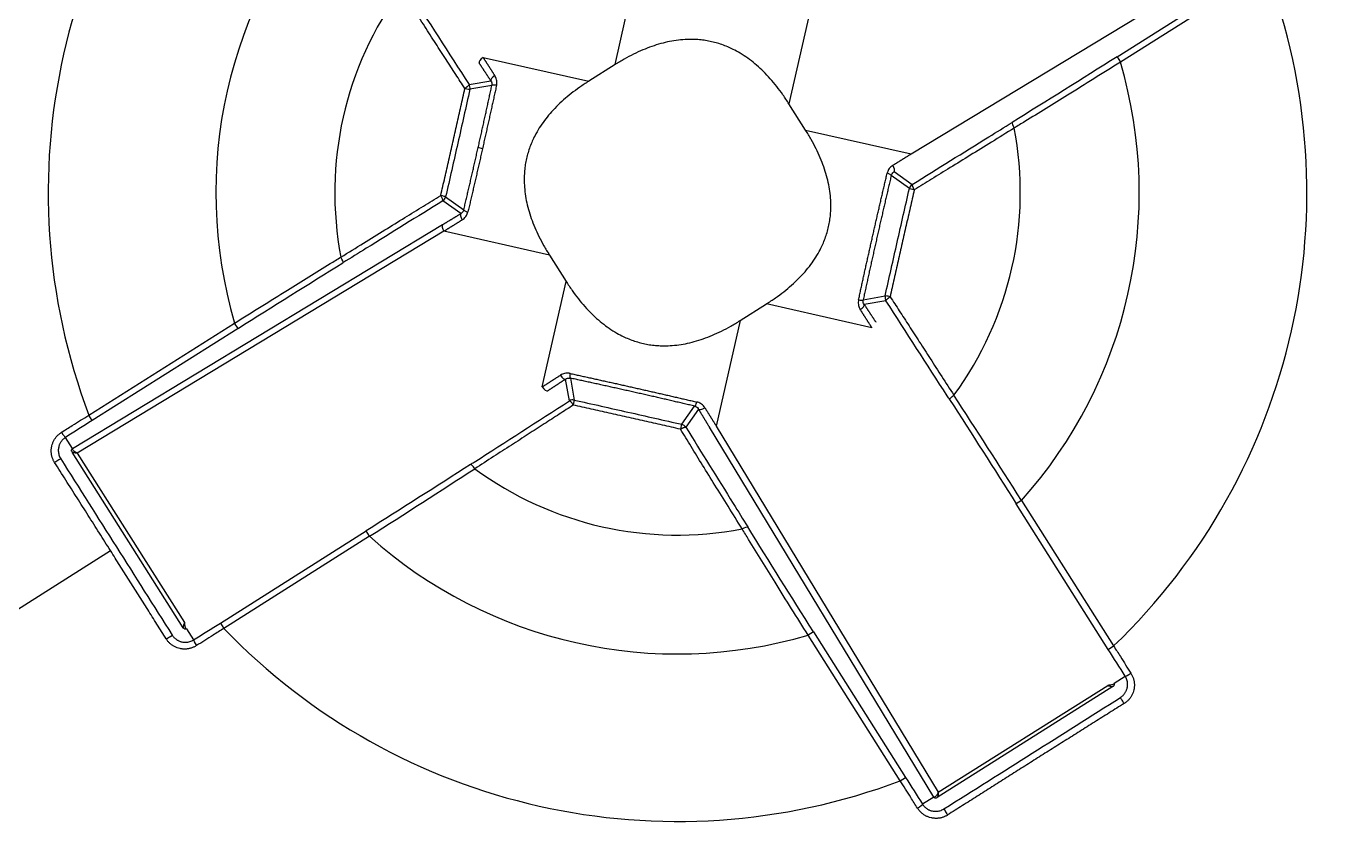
# Model space of a CAD drawing. Extents: x 8663 to 11443, y -20992 to -18942.
# Drawn here: x 9462.081 to 9466.228, y -19530.128 to -19527.547 of the extents above; entities that cross this region are included whole.
import ezdxf

# ---------------------------------------------------------------- set-up
doc = ezdxf.new("R2010")
doc.units = 0
doc.layers.add('1', color=7, linetype='CONTINUOUS')

msp = doc.modelspace()

# ---------------------------------------------------------------- linework, layer by layer
at = {"layer": '1', "color": 7, "linetype": 'CONTINUOUS'}
for p, q in [((9464.8787, -19527.9513), (9466.0379, -19527.2492)), ((9463.9423, -19527.6688), (9464.0175, -19527.335)), ((9465.5297, -19527.644), (9465.9906, -19527.3527)), ((9466.0013, -19527.3696), (9465.5404, -19527.6609)), ((9464.5676, -19527.459), (9464.4924, -19527.7928)), ((9463.5253, -19527.6461), (9463.8591, -19527.7213)), ((9465.5297, -19527.644), (9465.5404, -19527.6609)), ((9463.9423, -19527.6688), (9463.8591, -19527.7213)), ((9463.4809, -19527.7318), (9463.5497, -19527.7199)), ((9463.5528, -19527.7349), (9463.4835, -19527.7468)), ((9464.5449, -19527.876), (9464.4924, -19527.7928)), ((9464.5449, -19527.876), (9464.8787, -19527.9513)), ((9463.5232, -19527.9347), (9463.5095, -19527.9315)), ((9464.8732, -19528.0602), (9464.8157, -19528.0197)), ((9464.825, -19528.0074), (9464.8821, -19528.0477)), ((9463.455, -19528.14), (9463.3979, -19528.0997)), ((9463.4067, -19528.0872), (9463.4642, -19528.1278)), ((9462.227, -19528.884), (9463.3973, -19528.175)), ((9463.4012, -19528.1962), (9462.2421, -19528.8983)), ((9463.735, -19528.2714), (9463.4012, -19528.1962)), ((9463.735, -19528.2714), (9463.7876, -19528.3546)), ((9463.7123, -19528.6884), (9463.7876, -19528.3546)), ((9464.7271, -19528.4126), (9464.7965, -19528.4006)), ((9464.3377, -19528.4787), (9464.4209, -19528.4261)), ((9464.7547, -19528.5014), (9464.4209, -19528.4261)), ((9464.7991, -19528.4157), (9464.7302, -19528.4276)), ((9462.2787, -19528.7778), (9462.7396, -19528.4866)), ((9462.7502, -19528.5035), (9462.7396, -19528.4866)), ((9464.3377, -19528.4787), (9464.2624, -19528.8125)), ((9462.7502, -19528.5035), (9462.2894, -19528.7947)), ((9463.798, -19528.7328), (9463.7861, -19528.664)), ((9463.8011, -19528.6609), (9463.8131, -19528.7302)), ((9464.1535, -19528.807), (9464.1941, -19528.7495)), ((9464.2063, -19528.7587), (9464.166, -19528.8158)), ((9462.2894, -19528.7947), (9462.2787, -19528.7778)), ((9464.9502, -19529.9868), (9464.2413, -19528.8164)), ((9464.2624, -19528.8125), (9464.9646, -19529.9716)), ((9462.227, -19528.884), (9462.2046, -19528.8485)), ((9462.577, -19529.4506), (9462.2256, -19528.8946)), ((9462.2421, -19528.8983), (9462.5807, -19529.434)), ((9465.2277, -19529.0477), (9465.2108, -19529.0583)), ((9465.502, -19529.5192), (9465.2108, -19529.0583)), ((9465.2277, -19529.0477), (9465.5189, -19529.5085)), ((9462.6945, -19529.4358), (9463.1554, -19529.1445)), ((9463.166, -19529.1614), (9463.1554, -19529.1445)), ((9463.166, -19529.1614), (9462.7052, -19529.4527)), ((9461.3842, -19529.8153), (9462.3471, -19529.2068)), ((9462.6945, -19529.4358), (9462.7052, -19529.4527)), ((9462.5871, -19529.4539), (9462.6095, -19529.4893)), ((9464.5697, -19529.4635), (9464.5529, -19529.4741)), ((9464.8441, -19529.935), (9464.5529, -19529.4741)), ((9464.5697, -19529.4635), (9464.861, -19529.9243)), ((9465.502, -19529.5192), (9465.5189, -19529.5085)), ((9465.5201, -19529.6266), (9465.5556, -19529.6042)), ((9465.5168, -19529.6368), (9464.9608, -19529.9882)), ((9464.9646, -19529.9716), (9465.5003, -19529.633)), ((9464.8441, -19529.935), (9464.861, -19529.9243)), ((9464.9502, -19529.9868), (9464.9148, -19530.0091))]:
    msp.add_line(p, q, dxfattribs=at)
for radius, start, end in [(3.26, 32.2923, 212.2923), (3.26, 212.2923, 32.2923), (1.99, 133.8629, 200.7217), (1.46, 138.1581, 196.4264), (1.99, 313.8629, 20.7217), (1.0839, 143.7204, 190.8642), (1.46, 318.1581, 16.4264), (1.0839, 323.7204, 10.8642), (3.26, 212.2923, 359.9992), (1.0839, 233.7204, 280.8642), (1.46, 228.1581, 286.4264), (1.99, 223.8629, 290.7217)]:
    msp.add_arc((9464.14, -19528.0737), radius, start, end, dxfattribs=at)
for centre, major_axis, ratio, start_param, end_param in [((9463.5296, -19527.6528), (-0.0167, -0.011), 0.398689, 4.70482, 6.235604), ((9463.464, -19527.7424), (-0.0034, 0.0197), 0.998885, 4.320084, 5.104838), ((9463.5666, -19527.7092), (-0.0167, -0.011), 0.368344, 4.742485, 6.23625), ((9463.5723, -19527.7393), (-0.0196, 0.0042), 0.217352, 5.002019, 6.238472), ((9463.464, -19527.7424), (0.0195, -0.0044), 0.048365, 4.910949, 6.239501), ((9465.2085, -19527.8687), (0.0105, -0.017), 0.189888, 3.186035, 4.639837), ((9464.8143, -19527.9906), (-0.0104, 0.0171), 0.368344, 3.188528, 4.682293), ((9464.7963, -19528.0153), (-0.0195, 0.0046), 0.217352, 3.186295, 4.422653), ((9464.8927, -19528.0646), (-0.0115, -0.0163), 0.998885, 4.320084, 5.104694), ((9464.8927, -19528.0646), (0.0195, -0.0044), 0.048365, 3.185917, 4.513923), ((9464.8927, -19528.0646), (0.0106, -0.017), 0.174501, 3.185906, 4.60728), ((9463.3872, -19528.0828), (0.0195, -0.0044), 0.048365, 0.043684, 1.372236), ((9463.3872, -19528.0828), (-0.0106, 0.017), 0.174501, 3.185906, 4.60728), ((9463.3872, -19528.0828), (0.0115, 0.0163), 0.998885, 4.320084, 5.104694), ((9463.4657, -19528.1569), (-0.0104, 0.0171), 0.368344, 0.046935, 1.5407), ((9463.4837, -19528.1322), (-0.0195, 0.0046), 0.217352, 0.044714, 1.281167), ((9463.408, -19528.1919), (-0.0104, 0.0171), 0.398689, 0.047581, 1.578365), ((9463.0715, -19528.2788), (-0.0105, 0.017), 0.189888, 3.186035, 4.639837), ((9464.816, -19528.405), (0.0034, -0.0197), 0.998885, 4.320084, 5.104837), ((9464.816, -19528.405), (0.0195, -0.0044), 0.048365, 1.769263, 3.097268), ((9464.7076, -19528.4082), (-0.0196, 0.0042), 0.217352, 1.860533, 3.09689), ((9464.7133, -19528.4383), (-0.0167, -0.011), 0.368344, 1.600892, 3.094657), ((9463.7755, -19528.6471), (0.011, -0.0167), 0.368344, 4.742485, 6.23625), ((9463.8055, -19528.6414), (-0.0042, -0.0196), 0.217352, 5.002386, 6.238483), ((9463.7191, -19528.6842), (0.011, -0.0167), 0.398689, 4.70482, 6.235604), ((9463.8087, -19528.7497), (-0.0197, -0.0034), 0.998885, 4.320084, 5.104694), ((9463.8087, -19528.7497), (-0.0108, 0.0168), 0.174501, 4.817498, 6.238872), ((9463.8087, -19528.7497), (0.0044, 0.0195), 0.048365, 4.910855, 6.235858), ((9464.1985, -19528.73), (-0.0046, -0.0195), 0.217352, 0.044703, 1.2808), ((9464.2232, -19528.748), (-0.0171, -0.0104), 0.368344, 0.046935, 1.5407), ((9464.1491, -19528.8265), (0.0044, 0.0195), 0.048365, 0.047328, 1.37233), ((9464.1491, -19528.8265), (-0.0163, 0.0115), 0.998885, 4.319941, 5.104694), ((9462.1939, -19528.8317), (0.0107, -0.0169), 0.077278, 4.697078, 6.239421), ((9462.1727, -19528.9267), (0.0169, 0.0107), 0.019035, 0.043641, 1.693065), ((9463.4962, -19528.9508), (-0.0108, 0.0168), 0.189888, 4.784941, 6.238743), ((9462.5253, -19529.4846), (0.0169, 0.0107), 0.019035, 4.59012, 6.239544), ((9462.6202, -19529.5062), (-0.0106, 0.0169), 0.077278, 0.043764, 1.586107), ((9465.5724, -19529.5935), (-0.0169, -0.0106), 0.077278, 0.043764, 1.586107), ((9465.5509, -19529.6885), (-0.0107, 0.0169), 0.019035, 4.59012, 6.239544), ((9464.8979, -19530.0198), (-0.0169, -0.0107), 0.077278, 1.555486, 3.097828), ((9464.9929, -19530.0411), (-0.0107, 0.0169), 0.019035, 0.043641, 1.693065)]:
    msp.add_ellipse(centre, major_axis=major_axis, ratio=ratio, start_param=start_param, end_param=end_param, dxfattribs=at)
for points, knots in [([(9460.175, -19528.0737), (9460.175, -19527.7441), (9460.2151, -19527.3695), (9460.3928, -19526.7605), (9460.4718, -19526.5498), (9460.68, -19526.1227), (9460.8094, -19525.9062), (9461.1266, -19525.4833), (9461.3146, -19525.2769), (9461.7511, -19524.8959), (9461.9997, -19524.7215), (9462.5485, -19524.4288), (9462.8487, -19524.3108), (9463.4793, -19524.1506), (9463.8096, -19524.1087), (9464.4704, -19524.1087), (9464.8007, -19524.1506), (9465.4313, -19524.3108), (9465.7315, -19524.4288), (9466.2803, -19524.7215), (9466.5289, -19524.8959), (9466.9654, -19525.2769), (9467.1534, -19525.4833), (9467.4706, -19525.9062), (9467.5999, -19526.1227), (9467.8082, -19526.5498), (9467.8872, -19526.7605), (9468.0648, -19527.3695), (9468.105, -19527.7441), (9468.105, -19528.0737)], [0, 0, 0, 0, 0.125, 0.125, 0.1875, 0.1875, 0.25, 0.25, 0.3125, 0.3125, 0.375, 0.375, 0.4375, 0.4375, 0.5, 0.5, 0.5625, 0.5625, 0.625, 0.625, 0.6875, 0.6875, 0.75, 0.75, 0.8125, 0.8125, 0.875, 0.875, 1, 1, 1, 1]), ([(9463.4676, -19527.7442), (9463.458, -19527.7294), (9463.4381, -19527.6987), (9463.4074, -19527.6512), (9463.3747, -19527.6007), (9463.3402, -19527.5472), (9463.3039, -19527.4907), (9463.279, -19527.4521), (9463.2662, -19527.4323)], [0, 0, 0, 0, 0.142816, 0.295106, 0.456943, 0.628369, 0.809391, 1, 1, 1, 1]), ([(9463.2798, -19527.4193), (9463.2822, -19527.423), (9463.2846, -19527.4267), (9463.3515, -19527.5307), (9463.4162, -19527.6311), (9463.4809, -19527.7318)], [0, 0, 0, 0, 0.035544, 0.035544, 1, 1, 1, 1]), ([(9465.5404, -19527.6609), (9465.4846, -19527.6959), (9465.4287, -19527.7308), (9465.3278, -19527.7935), (9465.2828, -19527.8213), (9465.2268, -19527.8557), (9465.2157, -19527.8626), (9465.2045, -19527.8694)], [0, 0, 0, 0, 0.497031, 0.497031, 0.899513, 0.899513, 1, 1, 1, 1]), ([(9463.4809, -19527.7317), (9463.4809, -19527.7319), (9463.481, -19527.7322), (9463.4808, -19527.7327), (9463.4804, -19527.7334), (9463.4798, -19527.7341), (9463.4791, -19527.7349), (9463.4783, -19527.7357), (9463.4774, -19527.7366), (9463.4764, -19527.7375), (9463.4754, -19527.7384), (9463.4743, -19527.7393), (9463.4732, -19527.7402), (9463.4721, -19527.7411), (9463.4709, -19527.7419), (9463.4698, -19527.7427), (9463.4687, -19527.7435), (9463.468, -19527.744), (9463.4676, -19527.7442)], [0, 0, 0, 0, 0.079735, 0.157185, 0.232332, 0.305162, 0.375669, 0.443853, 0.509715, 0.573262, 0.634506, 0.693458, 0.750133, 0.804548, 0.856723, 0.906676, 0.954427, 1, 1, 1, 1]), ([(9463.5497, -19527.7199), (9463.551, -19527.7218), (9463.552, -19527.7239), (9463.5532, -19527.7285), (9463.5534, -19527.731), (9463.553, -19527.7339), (9463.5529, -19527.7344), (9463.5528, -19527.7349)], [0, 0, 0, 0, 0.470981, 0.470981, 0.917713, 0.917713, 1, 1, 1, 1]), ([(9463.5676, -19527.734), (9463.5678, -19527.733), (9463.568, -19527.7321), (9463.5688, -19527.7262), (9463.5686, -19527.7212), (9463.5665, -19527.7118), (9463.5646, -19527.7073), (9463.5621, -19527.7034)], [0, 0, 0, 0, 0.088528, 0.088528, 0.546563, 0.546563, 1, 1, 1, 1]), ([(9463.3913, -19528.0828), (9463.3935, -19528.0733), (9463.3978, -19528.0544), (9463.4043, -19528.0261), (9463.4107, -19527.998), (9463.417, -19527.9699), (9463.4234, -19527.9418), (9463.4319, -19527.9042), (9463.4425, -19527.8573), (9463.4551, -19527.8008), (9463.4634, -19527.7632), (9463.4676, -19527.7442)], [0, 0, 0, 0, 0.084169, 0.167665, 0.250736, 0.333641, 0.416641, 0.500002, 0.66634, 0.832314, 1, 1, 1, 1]), ([(9463.4835, -19527.7468), (9463.4708, -19527.8035), (9463.4581, -19527.8603), (9463.4325, -19527.9738), (9463.4196, -19528.0306), (9463.4067, -19528.0872)], [0, 0, 0, 0, 0.500023, 0.500023, 1, 1, 1, 1]), ([(9464.8821, -19528.0477), (9464.9628, -19527.9975), (9465.0435, -19527.9475), (9465.1487, -19527.8822), (9465.1732, -19527.867), (9465.1978, -19527.8518)], [0, 0, 0, 0, 0.766452, 0.766452, 1, 1, 1, 1]), ([(9465.2045, -19527.8694), (9465.1806, -19527.8842), (9465.1342, -19527.913), (9465.0668, -19527.9548), (9465.0036, -19527.9938), (9464.9447, -19528.0301), (9464.9069, -19528.0534), (9464.8887, -19528.0647)], [0, 0, 0, 0, 0.227581, 0.441353, 0.641308, 0.827487, 1, 1, 1, 1]), ([(9464.8209, -19527.9872), (9464.8198, -19527.988), (9464.8186, -19527.9887), (9464.8136, -19527.9926), (9464.8102, -19527.9964), (9464.8054, -19528.0044), (9464.8037, -19528.0084), (9464.8028, -19528.0125)], [0, 0, 0, 0, 0.128324, 0.128324, 0.608744, 0.608744, 1, 1, 1, 1]), ([(9464.7124, -19528.4135), (9464.7135, -19528.4084), (9464.7157, -19528.3982), (9464.719, -19528.3829), (9464.7224, -19528.3676), (9464.7257, -19528.3522), (9464.7291, -19528.3368), (9464.7325, -19528.3214), (9464.7359, -19528.3059), (9464.7394, -19528.2904), (9464.7428, -19528.2749), (9464.7463, -19528.2594), (9464.7498, -19528.2439), (9464.7533, -19528.2283), (9464.7568, -19528.2128), (9464.7603, -19528.1973), (9464.7638, -19528.1818), (9464.7673, -19528.1662), (9464.7708, -19528.1507), (9464.7744, -19528.1353), (9464.7779, -19528.1198), (9464.7815, -19528.1044), (9464.785, -19528.089), (9464.7886, -19528.0736), (9464.7921, -19528.0582), (9464.7957, -19528.043), (9464.7992, -19528.0277), (9464.8016, -19528.0176), (9464.8028, -19528.0125)], [0, 0, 0, 0, 0.03852, 0.077026, 0.115519, 0.154, 0.192471, 0.230933, 0.269386, 0.307832, 0.346273, 0.384709, 0.423141, 0.461571, 0.5, 0.538429, 0.576859, 0.615291, 0.653727, 0.692168, 0.730614, 0.769067, 0.807529, 0.846, 0.884481, 0.922974, 0.96148, 1, 1, 1, 1]), ([(9464.8157, -19528.0197), (9464.8163, -19528.0176), (9464.8171, -19528.0156), (9464.8196, -19528.0118), (9464.8213, -19528.01), (9464.8238, -19528.0081), (9464.8244, -19528.0078), (9464.825, -19528.0074)], [0, 0, 0, 0, 0.373813, 0.373813, 0.864263, 0.864263, 1, 1, 1, 1]), ([(9464.7965, -19528.4006), (9464.8091, -19528.3439), (9464.8219, -19528.2871), (9464.8475, -19528.1736), (9464.8603, -19528.1169), (9464.8732, -19528.0602)], [0, 0, 0, 0, 0.500023, 0.500023, 1, 1, 1, 1]), ([(9464.8887, -19528.0647), (9464.8865, -19528.0742), (9464.8822, -19528.0931), (9464.8757, -19528.1213), (9464.8693, -19528.1495), (9464.8629, -19528.1776), (9464.8566, -19528.2057), (9464.8481, -19528.2433), (9464.8375, -19528.2902), (9464.8249, -19528.3466), (9464.8165, -19528.3843), (9464.8123, -19528.4032)], [0, 0, 0, 0, 0.084169, 0.167665, 0.250736, 0.333641, 0.416641, 0.500002, 0.66634, 0.832314, 1, 1, 1, 1]), ([(9463.0755, -19528.278), (9463.0994, -19528.2632), (9463.1458, -19528.2345), (9463.2132, -19528.1927), (9463.2764, -19528.1536), (9463.3353, -19528.1174), (9463.3731, -19528.094), (9463.3913, -19528.0828)], [0, 0, 0, 0, 0.227581, 0.441353, 0.641308, 0.827487, 1, 1, 1, 1]), ([(9463.3979, -19528.0997), (9463.3171, -19528.1499), (9463.2365, -19528.2), (9463.1313, -19528.2652), (9463.1067, -19528.2805), (9463.0822, -19528.2957)], [0, 0, 0, 0, 0.766452, 0.766452, 1, 1, 1, 1]), ([(9463.4642, -19528.1278), (9463.4637, -19528.1299), (9463.4629, -19528.1318), (9463.4604, -19528.1357), (9463.4586, -19528.1375), (9463.4561, -19528.1393), (9463.4556, -19528.1397), (9463.455, -19528.14)], [0, 0, 0, 0, 0.373813, 0.373813, 0.864263, 0.864263, 1, 1, 1, 1]), ([(9463.4591, -19528.1602), (9463.4602, -19528.1595), (9463.4613, -19528.1587), (9463.4663, -19528.1549), (9463.4698, -19528.151), (9463.4746, -19528.1431), (9463.4762, -19528.1391), (9463.4772, -19528.1349)], [0, 0, 0, 0, 0.128324, 0.128324, 0.608744, 0.608744, 1, 1, 1, 1]), ([(9462.7396, -19528.4866), (9462.7954, -19528.4516), (9462.8513, -19528.4166), (9462.9521, -19528.354), (9462.9972, -19528.3262), (9463.0531, -19528.2917), (9463.0643, -19528.2849), (9463.0755, -19528.278)], [0, 0, 0, 0, 0.497031, 0.497031, 0.899513, 0.899513, 1, 1, 1, 1]), ([(9464.7991, -19528.4157), (9464.7991, -19528.4156), (9464.799, -19528.4153), (9464.7992, -19528.4147), (9464.7996, -19528.4141), (9464.8001, -19528.4134), (9464.8008, -19528.4126), (9464.8016, -19528.4117), (9464.8025, -19528.4109), (9464.8035, -19528.41), (9464.8046, -19528.4091), (9464.8057, -19528.4082), (9464.8068, -19528.4073), (9464.8079, -19528.4064), (9464.809, -19528.4056), (9464.8102, -19528.4047), (9464.8112, -19528.404), (9464.812, -19528.4035), (9464.8123, -19528.4032)], [0, 0, 0, 0, 0.079735, 0.157185, 0.232332, 0.305162, 0.375669, 0.443853, 0.509715, 0.573262, 0.634506, 0.693458, 0.750133, 0.804548, 0.856723, 0.906676, 0.954427, 1, 1, 1, 1]), ([(9464.8123, -19528.4032), (9464.822, -19528.4181), (9464.8418, -19528.4488), (9464.8726, -19528.4963), (9464.9052, -19528.5468), (9464.9397, -19528.6002), (9464.9761, -19528.6567), (9465.001, -19528.6953), (9465.0138, -19528.7151)], [0, 0, 0, 0, 0.142816, 0.295106, 0.456943, 0.628369, 0.809391, 1, 1, 1, 1]), ([(9464.7124, -19528.4135), (9464.7121, -19528.4144), (9464.712, -19528.4154), (9464.7111, -19528.4213), (9464.7114, -19528.4263), (9464.7135, -19528.4356), (9464.7153, -19528.4401), (9464.7179, -19528.4441)], [0, 0, 0, 0, 0.088528, 0.088528, 0.546563, 0.546563, 1, 1, 1, 1]), ([(9464.7302, -19528.4276), (9464.7289, -19528.4257), (9464.7279, -19528.4235), (9464.7268, -19528.4189), (9464.7266, -19528.4165), (9464.727, -19528.4135), (9464.727, -19528.4131), (9464.7271, -19528.4126)], [0, 0, 0, 0, 0.470981, 0.470981, 0.917713, 0.917713, 1, 1, 1, 1]), ([(9465.0002, -19528.7282), (9464.9978, -19528.7245), (9464.9954, -19528.7208), (9464.9284, -19528.6168), (9464.8638, -19528.5164), (9464.7991, -19528.4157)], [0, 0, 0, 0, 0.035544, 0.035544, 1, 1, 1, 1]), ([(9463.8002, -19528.6461), (9463.7993, -19528.6459), (9463.7983, -19528.6457), (9463.7925, -19528.6449), (9463.7874, -19528.6451), (9463.7781, -19528.6472), (9463.7736, -19528.6491), (9463.7696, -19528.6516)], [0, 0, 0, 0, 0.088528, 0.088528, 0.546563, 0.546563, 1, 1, 1, 1]), ([(9463.8002, -19528.6461), (9463.8053, -19528.6472), (9463.8155, -19528.6494), (9463.8308, -19528.6527), (9463.8461, -19528.6561), (9463.8615, -19528.6595), (9463.8769, -19528.6629), (9463.8923, -19528.6663), (9463.9078, -19528.6697), (9463.9233, -19528.6731), (9463.9388, -19528.6766), (9463.9543, -19528.68), (9463.9698, -19528.6835), (9463.9854, -19528.687), (9464.0009, -19528.6905), (9464.0164, -19528.694), (9464.032, -19528.6975), (9464.0475, -19528.7011), (9464.063, -19528.7046), (9464.0785, -19528.7081), (9464.0939, -19528.7117), (9464.1094, -19528.7152), (9464.1248, -19528.7188), (9464.1401, -19528.7223), (9464.1555, -19528.7259), (9464.1708, -19528.7294), (9464.186, -19528.733), (9464.1961, -19528.7353), (9464.2012, -19528.7365)], [0, 0, 0, 0, 0.03852, 0.077026, 0.115519, 0.154, 0.192471, 0.230933, 0.269386, 0.307832, 0.346273, 0.384709, 0.423141, 0.461571, 0.5, 0.538429, 0.576859, 0.615291, 0.653727, 0.692168, 0.730614, 0.769067, 0.807529, 0.846, 0.884481, 0.922974, 0.96148, 1, 1, 1, 1]), ([(9463.7861, -19528.664), (9463.788, -19528.6627), (9463.7902, -19528.6617), (9463.7948, -19528.6605), (9463.7972, -19528.6603), (9463.8002, -19528.6607), (9463.8006, -19528.6608), (9463.8011, -19528.6609)], [0, 0, 0, 0, 0.470981, 0.470981, 0.917713, 0.917713, 1, 1, 1, 1]), ([(9463.4855, -19528.9339), (9463.4892, -19528.9315), (9463.4929, -19528.9292), (9463.5969, -19528.8622), (9463.6974, -19528.7975), (9463.798, -19528.7328)], [0, 0, 0, 0, 0.035544, 0.035544, 1, 1, 1, 1]), ([(9463.8131, -19528.7302), (9463.8698, -19528.7429), (9463.9266, -19528.7556), (9464.0401, -19528.7812), (9464.0968, -19528.7941), (9464.1535, -19528.807)], [0, 0, 0, 0, 0.500023, 0.500023, 1, 1, 1, 1]), ([(9463.8105, -19528.7461), (9463.7956, -19528.7557), (9463.7649, -19528.7756), (9463.7174, -19528.8064), (9463.6669, -19528.839), (9463.6135, -19528.8735), (9463.557, -19528.9099), (9463.5184, -19528.9348), (9463.4986, -19528.9475)], [0, 0, 0, 0, 0.142816, 0.295106, 0.456943, 0.628369, 0.809391, 1, 1, 1, 1]), ([(9464.149, -19528.8224), (9464.1396, -19528.8203), (9464.1207, -19528.8159), (9464.0924, -19528.8095), (9464.0643, -19528.803), (9464.0362, -19528.7967), (9464.008, -19528.7903), (9463.9705, -19528.7819), (9463.9235, -19528.7713), (9463.8671, -19528.7586), (9463.8294, -19528.7503), (9463.8105, -19528.7461)], [0, 0, 0, 0, 0.084169, 0.167665, 0.250736, 0.333641, 0.416641, 0.500002, 0.66634, 0.832314, 1, 1, 1, 1]), ([(9464.1941, -19528.7495), (9464.1962, -19528.75), (9464.1981, -19528.7509), (9464.2019, -19528.7533), (9464.2038, -19528.7551), (9464.2056, -19528.7576), (9464.2059, -19528.7581), (9464.2063, -19528.7587)], [0, 0, 0, 0, 0.373813, 0.373813, 0.864263, 0.864263, 1, 1, 1, 1]), ([(9464.2265, -19528.7546), (9464.2258, -19528.7535), (9464.225, -19528.7524), (9464.2211, -19528.7474), (9464.2173, -19528.7439), (9464.2093, -19528.7391), (9464.2054, -19528.7375), (9464.2012, -19528.7365)], [0, 0, 0, 0, 0.128324, 0.128324, 0.608744, 0.608744, 1, 1, 1, 1]), ([(9462.1924, -19528.8322), (9462.2037, -19528.8251), (9462.2149, -19528.818), (9462.2437, -19528.7999), (9462.2612, -19528.7888), (9462.2787, -19528.7778)], [0, 0, 0, 0, 0.391851, 0.391851, 1, 1, 1, 1]), ([(9464.149, -19528.8224), (9464.1496, -19528.8221), (9464.1509, -19528.8213), (9464.1528, -19528.8203), (9464.1548, -19528.8193), (9464.1569, -19528.8183), (9464.159, -19528.8173), (9464.1609, -19528.8166), (9464.1627, -19528.8159), (9464.1642, -19528.8156), (9464.1654, -19528.8155), (9464.1658, -19528.8157), (9464.166, -19528.8158)], [0, 0, 0, 0, 0.073981, 0.153573, 0.238859, 0.329916, 0.426812, 0.5296, 0.638317, 0.752974, 0.873553, 1, 1, 1, 1]), ([(9464.166, -19528.8158), (9464.2162, -19528.8966), (9464.2662, -19528.9773), (9464.3315, -19529.0824), (9464.3467, -19529.107), (9464.3619, -19529.1316)], [0, 0, 0, 0, 0.766452, 0.766452, 1, 1, 1, 1]), ([(9462.1704, -19528.9277), (9462.1696, -19528.9264), (9462.1681, -19528.924), (9462.1662, -19528.9202), (9462.1645, -19528.9163), (9462.163, -19528.9124), (9462.1618, -19528.9085), (9462.1609, -19528.9045), (9462.1602, -19528.9004), (9462.1598, -19528.8964), (9462.1596, -19528.8922), (9462.1597, -19528.8881), (9462.1601, -19528.8839), (9462.1607, -19528.8796), (9462.1619, -19528.8737), (9462.1641, -19528.8664), (9462.1678, -19528.8581), (9462.1725, -19528.8505), (9462.1782, -19528.8436), (9462.1848, -19528.8374), (9462.1899, -19528.834), (9462.1924, -19528.8322)], [0, 0, 0, 0, 0.039847, 0.078966, 0.11748, 0.155521, 0.193225, 0.230732, 0.268185, 0.305728, 0.343503, 0.381651, 0.42031, 0.459611, 0.499681, 0.585662, 0.668712, 0.750223, 0.831653, 0.914457, 1, 1, 1, 1]), ([(9462.2046, -19528.8485), (9462.2036, -19528.8492), (9462.2017, -19528.8505), (9462.199, -19528.8527), (9462.1964, -19528.855), (9462.194, -19528.8576), (9462.1918, -19528.8603), (9462.1898, -19528.8631), (9462.188, -19528.8661), (9462.1865, -19528.8692), (9462.1851, -19528.8724), (9462.184, -19528.8757), (9462.1829, -19528.8799), (9462.1821, -19528.885), (9462.1819, -19528.8911), (9462.1824, -19528.8974), (9462.1839, -19528.9038), (9462.1861, -19528.9101), (9462.1884, -19528.914), (9462.1895, -19528.916)], [0, 0, 0, 0, 0.045574, 0.091135, 0.136682, 0.182215, 0.227734, 0.273239, 0.318731, 0.364208, 0.409672, 0.455122, 0.500558, 0.577793, 0.657355, 0.739303, 0.823692, 0.910575, 1, 1, 1, 1]), ([(9464.3443, -19529.1382), (9464.3295, -19529.1143), (9464.3007, -19529.0679), (9464.2589, -19529.0005), (9464.2199, -19528.9374), (9464.1836, -19528.8785), (9464.1603, -19528.8406), (9464.149, -19528.8224)], [0, 0, 0, 0, 0.227581, 0.441353, 0.641308, 0.827487, 1, 1, 1, 1]), ([(9462.2247, -19528.8938), (9462.2238, -19528.8922), (9462.2234, -19528.8902), (9462.2242, -19528.8866), (9462.2254, -19528.8849), (9462.227, -19528.884)], [0, 0, 0, 0, 0.5, 0.5, 1, 1, 1, 1]), ([(9462.2421, -19528.8983), (9462.2413, -19528.8982), (9462.2397, -19528.8981), (9462.2374, -19528.8979), (9462.2354, -19528.8977), (9462.2336, -19528.8974), (9462.232, -19528.8971), (9462.2305, -19528.8968), (9462.2293, -19528.8965), (9462.2283, -19528.8961), (9462.2275, -19528.8958), (9462.2268, -19528.8955), (9462.2262, -19528.8951), (9462.2258, -19528.8948), (9462.2256, -19528.8947), (9462.2256, -19528.8946)], [0, 0, 0, 0, 0.104296, 0.203931, 0.298921, 0.389286, 0.475049, 0.556235, 0.632876, 0.705008, 0.772677, 0.835936, 0.894852, 0.949505, 1, 1, 1, 1]), ([(9462.2421, -19528.8983), (9462.2402, -19528.8973), (9462.2384, -19528.8963), (9462.235, -19528.8942), (9462.2335, -19528.8932), (9462.2309, -19528.891), (9462.2297, -19528.89), (9462.228, -19528.888), (9462.2274, -19528.8871), (9462.2271, -19528.8863)], [0, 0, 0, 0, 0.258595, 0.258595, 0.515185, 0.515185, 0.76331, 0.76331, 1, 1, 1, 1]), ([(9462.3471, -19529.2068), (9462.3353, -19529.1882), (9462.3118, -19529.151), (9462.2765, -19529.0952), (9462.2412, -19529.0394), (9462.2058, -19528.9836), (9462.1822, -19528.9463), (9462.1704, -19528.9277)], [0, 0, 0, 0, 0.200123, 0.399795, 0.599408, 0.799349, 1, 1, 1, 1]), ([(9464.5529, -19529.4741), (9464.5178, -19529.4184), (9464.4829, -19529.3624), (9464.4203, -19529.2616), (9464.3924, -19529.2165), (9464.358, -19529.1606), (9464.3511, -19529.1494), (9464.3443, -19529.1382)], [0, 0, 0, 0, 0.497031, 0.497031, 0.899513, 0.899513, 1, 1, 1, 1]), ([(9462.5234, -19529.4862), (9462.5136, -19529.4706), (9462.494, -19529.4395), (9462.4646, -19529.3929), (9462.4353, -19529.3464), (9462.4059, -19529.2999), (9462.3765, -19529.2534), (9462.3569, -19529.2223), (9462.3471, -19529.2068)], [0, 0, 0, 0, 0.167268, 0.334, 0.500415, 0.666737, 0.833189, 1, 1, 1, 1]), ([(9462.5807, -19529.434), (9462.5799, -19529.436), (9462.5793, -19529.4378), (9462.5782, -19529.4413), (9462.5777, -19529.443), (9462.5771, -19529.4459), (9462.5769, -19529.4472), (9462.5767, -19529.4493), (9462.5767, -19529.4501), (9462.577, -19529.4506)], [0, 0, 0, 0, 0.258595, 0.258595, 0.515185, 0.515185, 0.76331, 0.76331, 1, 1, 1, 1]), ([(9462.5807, -19529.434), (9462.5807, -19529.4349), (9462.5808, -19529.4366), (9462.581, -19529.4389), (9462.5813, -19529.4411), (9462.5816, -19529.4431), (9462.5819, -19529.4449), (9462.5823, -19529.4465), (9462.5827, -19529.4479), (9462.5831, -19529.4491), (9462.5835, -19529.4502), (9462.5839, -19529.451), (9462.5843, -19529.4517), (9462.5847, -19529.4523), (9462.585, -19529.4526), (9462.5851, -19529.4527)], [0, 0, 0, 0, 0.104296, 0.203931, 0.298921, 0.389286, 0.475049, 0.556235, 0.632876, 0.705008, 0.772677, 0.835936, 0.894852, 0.949505, 1, 1, 1, 1]), ([(9462.5421, -19529.4739), (9462.5428, -19529.4749), (9462.5441, -19529.4769), (9462.5464, -19529.4798), (9462.549, -19529.4825), (9462.5517, -19529.4851), (9462.5547, -19529.4874), (9462.558, -19529.4896), (9462.5614, -19529.4915), (9462.565, -19529.4932), (9462.5688, -19529.4945), (9462.5735, -19529.4958), (9462.5791, -19529.4967), (9462.5854, -19529.4968), (9462.5918, -19529.4962), (9462.598, -19529.4947), (9462.604, -19529.4925), (9462.6077, -19529.4904), (9462.6095, -19529.4893)], [0, 0, 0, 0, 0.046788, 0.094276, 0.142475, 0.191396, 0.241046, 0.291437, 0.342577, 0.394475, 0.44714, 0.50058, 0.58355, 0.666619, 0.749792, 0.833075, 0.916476, 1, 1, 1, 1]), ([(9462.5871, -19529.4539), (9462.5856, -19529.4549), (9462.5836, -19529.4552), (9462.58, -19529.4544), (9462.5783, -19529.4532), (9462.5773, -19529.4517)], [0, 0, 0, 0, 0.5, 0.5, 1, 1, 1, 1]), ([(9462.7052, -19529.4527), (9462.6939, -19529.4598), (9462.6827, -19529.467), (9462.654, -19529.4852), (9462.6365, -19529.4963), (9462.6191, -19529.5073)], [0, 0, 0, 0, 0.39185, 0.39185, 1, 1, 1, 1]), ([(9462.6191, -19529.5073), (9462.6177, -19529.5081), (9462.6151, -19529.5097), (9462.6109, -19529.5118), (9462.6068, -19529.5136), (9462.6026, -19529.5151), (9462.5983, -19529.5164), (9462.594, -19529.5173), (9462.5896, -19529.5179), (9462.5852, -19529.5183), (9462.5807, -19529.5183), (9462.5761, -19529.5181), (9462.5715, -19529.5175), (9462.5654, -19529.5164), (9462.5579, -19529.5143), (9462.5495, -19529.5107), (9462.5418, -19529.5061), (9462.5349, -19529.5005), (9462.5286, -19529.4939), (9462.5251, -19529.4888), (9462.5234, -19529.4862)], [0, 0, 0, 0, 0.043207, 0.085559, 0.127215, 0.168341, 0.20911, 0.249703, 0.290303, 0.331093, 0.372255, 0.413966, 0.456398, 0.499712, 0.5858, 0.668926, 0.750467, 0.831872, 0.914591, 1, 1, 1, 1]), ([(9465.5189, -19529.5085), (9465.5261, -19529.5198), (9465.5332, -19529.531), (9465.5515, -19529.5597), (9465.5625, -19529.5772), (9465.5735, -19529.5947)], [0, 0, 0, 0, 0.39185, 0.39185, 1, 1, 1, 1]), ([(9465.5402, -19529.6716), (9465.5412, -19529.6709), (9465.5432, -19529.6696), (9465.546, -19529.6673), (9465.5488, -19529.6647), (9465.5513, -19529.662), (9465.5537, -19529.659), (9465.5558, -19529.6557), (9465.5577, -19529.6523), (9465.5594, -19529.6487), (9465.5608, -19529.6449), (9465.562, -19529.6402), (9465.5629, -19529.6347), (9465.5631, -19529.6283), (9465.5624, -19529.6219), (9465.561, -19529.6157), (9465.5587, -19529.6097), (9465.5566, -19529.606), (9465.5556, -19529.6042)], [0, 0, 0, 0, 0.046788, 0.094276, 0.142475, 0.191396, 0.241046, 0.291437, 0.342577, 0.394475, 0.44714, 0.50058, 0.58355, 0.666619, 0.749792, 0.833075, 0.916476, 1, 1, 1, 1]), ([(9465.5735, -19529.5947), (9465.5743, -19529.596), (9465.576, -19529.5987), (9465.578, -19529.6028), (9465.5799, -19529.6069), (9465.5814, -19529.6111), (9465.5826, -19529.6154), (9465.5836, -19529.6197), (9465.5842, -19529.6241), (9465.5845, -19529.6286), (9465.5846, -19529.633), (9465.5843, -19529.6376), (9465.5838, -19529.6422), (9465.5826, -19529.6483), (9465.5806, -19529.6558), (9465.577, -19529.6642), (9465.5724, -19529.6719), (9465.5667, -19529.6789), (9465.5601, -19529.6851), (9465.555, -19529.6886), (9465.5525, -19529.6903)], [0, 0, 0, 0, 0.043207, 0.085559, 0.127215, 0.168341, 0.20911, 0.249703, 0.290303, 0.331093, 0.372255, 0.413966, 0.456398, 0.499712, 0.5858, 0.668926, 0.750467, 0.831872, 0.914591, 1, 1, 1, 1]), ([(9465.519, -19529.6286), (9465.5184, -19529.6292), (9465.5174, -19529.6298), (9465.515, -19529.6309), (9465.5136, -19529.6313), (9465.5103, -19529.6321), (9465.5084, -19529.6324), (9465.5045, -19529.6328), (9465.5024, -19529.633), (9465.5003, -19529.633)], [0, 0, 0, 0, 0.23669, 0.23669, 0.484815, 0.484815, 0.741405, 0.741405, 1, 1, 1, 1]), ([(9465.5003, -19529.633), (9465.5022, -19529.6338), (9465.5041, -19529.6344), (9465.5076, -19529.6355), (9465.5092, -19529.636), (9465.5122, -19529.6366), (9465.5135, -19529.6369), (9465.5155, -19529.637), (9465.5164, -19529.637), (9465.5168, -19529.6368)], [0, 0, 0, 0, 0.258595, 0.258595, 0.515185, 0.515185, 0.76331, 0.76331, 1, 1, 1, 1]), ([(9465.5201, -19529.6266), (9465.5211, -19529.6281), (9465.5215, -19529.6301), (9465.5207, -19529.6337), (9465.5195, -19529.6354), (9465.5179, -19529.6364)], [0, 0, 0, 0, 0.5, 0.5, 1, 1, 1, 1]), ([(9465.5525, -19529.6903), (9465.5367, -19529.7002), (9465.5054, -19529.72), (9465.4585, -19529.7494), (9465.4119, -19529.7788), (9465.3654, -19529.808), (9465.3191, -19529.8372), (9465.2729, -19529.8664), (9465.2267, -19529.8956), (9465.1805, -19529.9249), (9465.1342, -19529.9543), (9465.0876, -19529.9838), (9465.0409, -19530.0135), (9465.0096, -19530.0334), (9464.9939, -19530.0433)], [0, 0, 0, 0, 0.084382, 0.168195, 0.251549, 0.334558, 0.417337, 0.5, 0.582663, 0.665442, 0.748451, 0.831805, 0.915618, 1, 1, 1, 1]), ([(9464.8985, -19530.0213), (9464.8914, -19530.01), (9464.8843, -19529.9988), (9464.8661, -19529.97), (9464.8551, -19529.9525), (9464.8441, -19529.935)], [0, 0, 0, 0, 0.391851, 0.391851, 1, 1, 1, 1]), ([(9464.9646, -19529.9716), (9464.9636, -19529.9735), (9464.9626, -19529.9753), (9464.9605, -19529.9787), (9464.9594, -19529.9802), (9464.9573, -19529.9829), (9464.9563, -19529.984), (9464.9543, -19529.9857), (9464.9533, -19529.9863), (9464.9525, -19529.9866)], [0, 0, 0, 0, 0.258595, 0.258595, 0.515185, 0.515185, 0.76331, 0.76331, 1, 1, 1, 1]), ([(9464.9646, -19529.9716), (9464.9645, -19529.9724), (9464.9644, -19529.974), (9464.9642, -19529.9763), (9464.9639, -19529.9783), (9464.9636, -19529.9801), (9464.9634, -19529.9818), (9464.963, -19529.9832), (9464.9627, -19529.9844), (9464.9624, -19529.9854), (9464.962, -19529.9863), (9464.9617, -19529.9869), (9464.9614, -19529.9875), (9464.9611, -19529.9879), (9464.9609, -19529.9881), (9464.9608, -19529.9882)], [0, 0, 0, 0, 0.104296, 0.203931, 0.298921, 0.389286, 0.475049, 0.556235, 0.632876, 0.705008, 0.772677, 0.835936, 0.894852, 0.949505, 1, 1, 1, 1]), ([(9464.9939, -19530.0433), (9464.9927, -19530.0441), (9464.9902, -19530.0456), (9464.9864, -19530.0475), (9464.9826, -19530.0493), (9464.9787, -19530.0507), (9464.9747, -19530.0519), (9464.9707, -19530.0529), (9464.9667, -19530.0535), (9464.9626, -19530.0539), (9464.9585, -19530.0541), (9464.9543, -19530.054), (9464.9501, -19530.0536), (9464.9459, -19530.053), (9464.94, -19530.0518), (9464.9327, -19530.0496), (9464.9244, -19530.0459), (9464.9168, -19530.0412), (9464.9099, -19530.0355), (9464.9037, -19530.0289), (9464.9002, -19530.0239), (9464.8985, -19530.0213)], [0, 0, 0, 0, 0.039847, 0.078966, 0.11748, 0.155521, 0.193225, 0.230732, 0.268185, 0.305728, 0.343503, 0.381651, 0.42031, 0.459611, 0.499681, 0.585662, 0.668712, 0.750223, 0.831653, 0.914457, 1, 1, 1, 1]), ([(9464.9148, -19530.0091), (9464.9154, -19530.0101), (9464.9167, -19530.012), (9464.9189, -19530.0148), (9464.9213, -19530.0173), (9464.9238, -19530.0197), (9464.9265, -19530.0219), (9464.9294, -19530.0239), (9464.9324, -19530.0257), (9464.9355, -19530.0273), (9464.9387, -19530.0286), (9464.942, -19530.0297), (9464.9461, -19530.0308), (9464.9513, -19530.0316), (9464.9574, -19530.0318), (9464.9637, -19530.0313), (9464.97, -19530.0299), (9464.9763, -19530.0276), (9464.9803, -19530.0253), (9464.9823, -19530.0242)], [0, 0, 0, 0, 0.045574, 0.091135, 0.136682, 0.182215, 0.227734, 0.273239, 0.318731, 0.364208, 0.409672, 0.455122, 0.500558, 0.577793, 0.657355, 0.739303, 0.823692, 0.910575, 1, 1, 1, 1]), ([(9464.96, -19529.989), (9464.9584, -19529.99), (9464.9565, -19529.9903), (9464.9528, -19529.9895), (9464.9512, -19529.9883), (9464.9502, -19529.9868)], [0, 0, 0, 0, 0.5, 0.5, 1, 1, 1, 1])]:
    msp.add_open_spline(points, degree=3, knots=knots, dxfattribs=at)
for points, weights in [([(9464.4924, -19527.7928), (9464.3523, -19527.5712), (9464.1639, -19527.5287), (9463.9423, -19527.6688)], [1, 0.97295113241, 0.97295113241, 1]), ([(9463.5253, -19527.6461), (9463.5375, -19527.6651), (9463.5498, -19527.6842), (9463.5621, -19527.7034)], [1, 0.999795949363, 0.999795949363, 1]), ([(9463.5497, -19527.7199), (9463.5373, -19527.701), (9463.525, -19527.6822), (9463.5127, -19527.6635)], [1, 0.999795949363, 0.999795949363, 1]), ([(9463.5095, -19527.9315), (9463.5244, -19527.8655), (9463.5389, -19527.7997), (9463.5528, -19527.7349)], [1, 0.996432867641, 0.996432867641, 1]), ([(9463.5676, -19527.734), (9463.5533, -19527.8001), (9463.5384, -19527.8672), (9463.5232, -19527.9347)], [1, 0.996432867641, 0.996432867641, 1]), ([(9463.8591, -19527.7213), (9463.6375, -19527.8614), (9463.595, -19528.0499), (9463.735, -19528.2714)], [1, 0.97295113241, 0.97295113241, 1]), ([(9464.4209, -19528.4261), (9464.6425, -19528.2861), (9464.685, -19528.0976), (9464.5449, -19527.876)], [1, 0.97295113241, 0.97295113241, 1]), ([(9463.4642, -19528.1278), (9463.4794, -19528.0633), (9463.4946, -19527.9976), (9463.5095, -19527.9315)], [1, 0.996432871858, 0.996432871858, 1]), ([(9463.5232, -19527.9347), (9463.508, -19528.0021), (9463.4926, -19528.0691), (9463.4772, -19528.1349)], [1, 0.996432871858, 0.996432871858, 1]), ([(9464.8209, -19527.9872), (9464.8403, -19527.9752), (9464.8596, -19527.9632), (9464.8787, -19527.9513)], [1, 0.999795949298, 0.999795949298, 1]), ([(9464.8157, -19528.0197), (9464.7852, -19528.1494), (9464.7552, -19528.2823), (9464.7271, -19528.4126)], [1, 0.985769652254, 0.985769652254, 1]), ([(9463.3973, -19528.175), (9463.4164, -19528.1634), (9463.4357, -19528.1518), (9463.455, -19528.14)], [1, 0.999795949298, 0.999795949298, 1]), ([(9463.4591, -19528.1602), (9463.4397, -19528.1723), (9463.4204, -19528.1843), (9463.4012, -19528.1962)], [1, 0.999795949298, 0.999795949298, 1]), ([(9463.7876, -19528.3546), (9463.9276, -19528.5762), (9464.1161, -19528.6187), (9464.3377, -19528.4787)], [1, 0.97295113241, 0.97295113241, 1]), ([(9464.7547, -19528.5014), (9464.7425, -19528.4824), (9464.7302, -19528.4633), (9464.7179, -19528.4441)], [1, 0.999795949363, 0.999795949363, 1]), ([(9464.7302, -19528.4276), (9464.7426, -19528.4465), (9464.755, -19528.4653), (9464.7673, -19528.484)], [1, 0.999795949363, 0.999795949363, 1]), ([(9463.7123, -19528.6884), (9463.7313, -19528.6762), (9463.7504, -19528.6639), (9463.7696, -19528.6516)], [1, 0.999795949298, 0.999795949298, 1]), ([(9463.7861, -19528.664), (9463.7672, -19528.6764), (9463.7484, -19528.6887), (9463.7297, -19528.7011)], [1, 0.999795949298, 0.999795949298, 1]), ([(9464.1941, -19528.7495), (9464.0643, -19528.7189), (9463.9314, -19528.6889), (9463.8011, -19528.6609)], [1, 0.985769652254, 0.985769652254, 1]), ([(9464.2413, -19528.8164), (9464.2297, -19528.7973), (9464.218, -19528.778), (9464.2063, -19528.7587)], [1, 0.999795949363, 0.999795949363, 1]), ([(9464.2265, -19528.7546), (9464.2385, -19528.774), (9464.2505, -19528.7933), (9464.2624, -19528.8125)], [1, 0.999795949363, 0.999795949363, 1])]:
    msp.add_rational_spline(points, weights, degree=3, dxfattribs=at)
for points in [[(9465.5297, -19527.644), (9465.4183, -19527.7144), (9465.3077, -19527.7836), (9465.1978, -19527.8518)], [(9462.7502, -19528.5035), (9462.8616, -19528.4331), (9462.9723, -19528.3639), (9463.0822, -19528.2957)], [(9465.0002, -19528.7282), (9464.9996, -19528.7264), (9465.0057, -19528.7205), (9465.0138, -19528.7151)], [(9465.0002, -19528.7282), (9465.07, -19528.8367), (9465.1406, -19528.9472), (9465.2108, -19529.0583)], [(9465.2277, -19529.0477), (9465.1563, -19528.9355), (9465.0841, -19528.8232), (9465.0138, -19528.7151)], [(9462.2894, -19528.7947), (9462.2611, -19528.8126), (9462.2328, -19528.8306), (9462.2046, -19528.8485)], [(9462.1895, -19528.916), (9462.3069, -19529.1021), (9462.4245, -19529.288), (9462.5421, -19529.4739)], [(9463.4855, -19528.9339), (9463.377, -19529.0038), (9463.2665, -19529.0743), (9463.1554, -19529.1445)], [(9463.166, -19529.1614), (9463.2782, -19529.0901), (9463.3905, -19529.0179), (9463.4986, -19528.9475)], [(9464.3443, -19529.1382), (9464.3526, -19529.1333), (9464.3606, -19529.1302), (9464.3619, -19529.1316)], [(9464.5697, -19529.4635), (9464.4993, -19529.3521), (9464.4301, -19529.2415), (9464.3619, -19529.1316)], [(9462.6095, -19529.4893), (9462.6378, -19529.4715), (9462.6662, -19529.4537), (9462.6945, -19529.4358)], [(9465.5556, -19529.6042), (9465.5378, -19529.5759), (9465.5199, -19529.5475), (9465.502, -19529.5192)], [(9464.9823, -19530.0242), (9465.1683, -19529.9068), (9465.3543, -19529.7893), (9465.5402, -19529.6716)], [(9464.861, -19529.9243), (9464.8789, -19529.9526), (9464.8969, -19529.981), (9464.9148, -19530.0091)]]:
    msp.add_open_spline(points, degree=3, dxfattribs=at)

doc.saveas('drawing.dxf')
